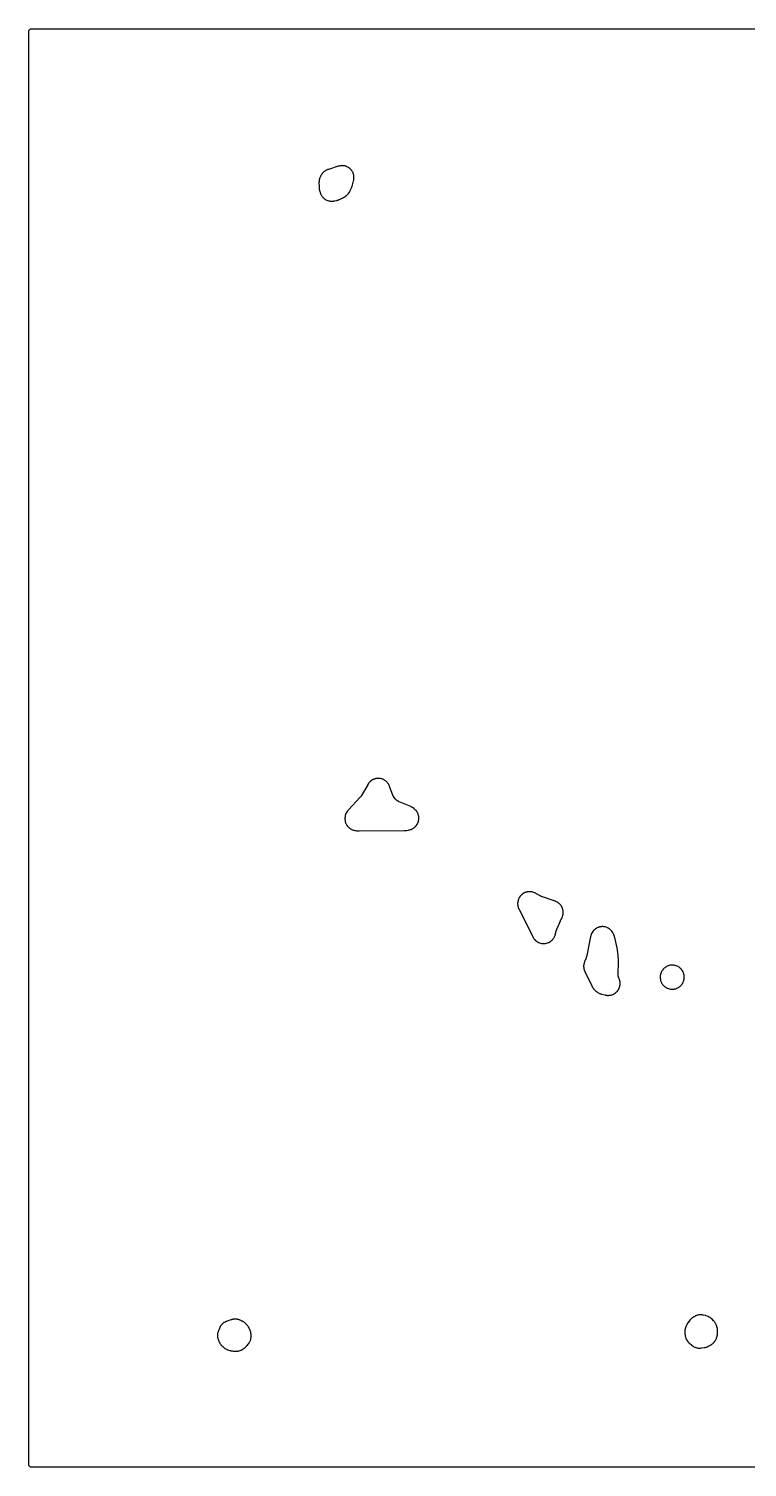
# Model space of a CAD drawing. Header units: millimetres. Extents: x 0 to 300, y 0 to 300.
# Drawn here: x -0.1 to 150, y -0.1 to 300.1 of the extents above; entities that cross this region are included whole.
import ezdxf

# ---------------------------------------------------------------- set-up
doc = ezdxf.new("R2010")
doc.units = ezdxf.units.MM
doc.layers.add('CUT', color=7, linetype='CONTINUOUS')

msp = doc.modelspace()

# ---------------------------------------------------------------- linework, layer by layer
at = {"layer": 'CUT'}
msp.add_lwpolyline([(298.5625, -0.0625), (1.4375, -0.0625), (0.5522, -0.0625), (0.4788, -0.0589), (0.4206, -0.0503), (0.3635, -0.036), (0.3082, -0.0162), (0.255, 0.009), (0.2046, 0.0392), (0.1573, 0.0743), (0.1137, 0.1137), (0.0743, 0.1573), (0.0392, 0.2046), (0.009, 0.255), (-0.0162, 0.3082), (-0.036, 0.3635), (-0.0503, 0.4206), (-0.0589, 0.4788), (-0.0625, 0.5522), (-0.0625, 1.4375), (-0.0625, 298.5625), (-0.0625, 299.4478), (-0.0589, 299.5212), (-0.0503, 299.5794), (-0.036, 299.6365), (-0.0162, 299.6918), (0.009, 299.745), (0.0392, 299.7954), (0.0743, 299.8427), (0.1137, 299.8863), (0.1573, 299.9257), (0.2046, 299.9608), (0.255, 299.991), (0.3082, 300.0162), (0.3635, 300.036), (0.4206, 300.0503), (0.4788, 300.0589), (0.5522, 300.0625), (1.4375, 300.0625), (298.5625, 300.0625)], dxfattribs=at)
for points in [[(60.5778, 268.347), (60.5719, 268.2971), (60.5594, 268.1365), (60.5579, 268.1114), (60.5562, 268.0624), (60.5559, 268.0498), (60.5546, 267.9682), (60.5546, 267.9556), (60.56, 267.0661), (60.5603, 267.0501), (60.5637, 266.9461), (60.5644, 266.9301), (60.5682, 266.8678), (60.5709, 266.8359), (60.594, 266.6321), (60.6046, 266.569), (60.6492, 266.3688), (60.657, 266.3378), (60.6739, 266.2776), (60.6784, 266.2622), (60.7091, 266.1629), (60.714, 266.1476), (60.8181, 265.8401), (60.8229, 265.8264), (60.8552, 265.738), (60.8603, 265.7245), (60.881, 265.6719), (60.8922, 265.6452), (60.9683, 265.476), (60.9946, 265.4244), (61.0854, 265.2656), (61.1165, 265.2167), (61.2222, 265.0674), (61.2579, 265.0218), (61.3775, 264.8833), (61.4174, 264.8413), (61.5498, 264.715), (61.5935, 264.6771), (61.7375, 264.5641), (61.7847, 264.5306), (61.9389, 264.432), (61.9891, 264.4032), (62.152, 264.3199), (62.2048, 264.2961), (62.375, 264.2289), (62.4298, 264.2102), (62.6057, 264.1598), (62.662, 264.1465), (62.842, 264.1132), (62.8993, 264.1054), (63.0816, 264.0896), (63.1395, 264.0874), (63.3225, 264.0892), (63.3803, 264.0926), (63.5647, 264.1123), (63.5934, 264.1161), (63.6493, 264.1248), (63.6636, 264.1272), (63.7561, 264.144), (63.7704, 264.1467), (64.2517, 264.2458), (64.2643, 264.2486), (64.3458, 264.2672), (64.3583, 264.2702), (64.407, 264.2824), (64.4318, 264.2892), (64.5899, 264.3362), (64.6386, 264.3529), (64.792, 264.4133), (64.8158, 264.4232), (64.8617, 264.4436), (64.8734, 264.4489), (64.9491, 264.4844), (64.9607, 264.49), (65.6574, 264.8355), (65.6703, 264.8421), (65.7533, 264.8858), (65.766, 264.8926), (65.8152, 264.9201), (65.8401, 264.9347), (65.9971, 265.0324), (66.0445, 265.0652), (66.1894, 265.176), (66.2335, 265.2132), (66.369, 265.3391), (66.3896, 265.3592), (66.429, 265.3995), (66.439, 265.41), (66.5029, 265.4786), (66.5126, 265.4893), (66.6347, 265.6269), (66.6441, 265.6378), (66.7047, 265.7095), (66.7139, 265.7207), (66.7493, 265.7646), (66.7668, 265.7875), (66.8758, 265.9371), (66.9075, 265.9854), (67.0015, 266.1448), (67.0156, 266.17), (67.0419, 266.2199), (67.0485, 266.2328), (67.0902, 266.3168), (67.0965, 266.3298), (67.3626, 266.8997), (67.3687, 266.9131), (67.407, 267.0007), (67.4127, 267.0143), (67.4345, 267.0675), (67.4449, 267.095), (67.5084, 267.2752), (67.5175, 267.3032), (67.5339, 267.3583), (67.538, 267.3724), (67.563, 267.4647), (67.5667, 267.4789), (67.7805, 268.3498), (67.7837, 268.3639), (67.8039, 268.4554), (67.8068, 268.4696), (67.8176, 268.5249), (67.8225, 268.5533), (67.8491, 268.7363), (67.8546, 268.7937), (67.8635, 268.9759), (67.8635, 269.0336), (67.8547, 269.2158), (67.8492, 269.2733), (67.823, 269.4538), (67.812, 269.5104), (67.7686, 269.6876), (67.7522, 269.7429), (67.692, 269.9151), (67.6703, 269.9686), (67.5938, 270.1342), (67.5671, 270.1853), (67.4751, 270.3428), (67.4436, 270.3912), (67.3369, 270.5391), (67.3009, 270.5842), (67.1805, 270.7212), (67.1403, 270.7626), (67.0073, 270.8874), (66.9634, 270.9248), (66.8189, 271.0363), (66.7716, 271.0693), (66.6172, 271.1663), (66.5669, 271.1946), (66.4038, 271.2764), (66.3511, 271.2997), (66.1809, 271.3654), (66.1261, 271.3836), (65.9504, 271.4327), (65.8942, 271.4455), (65.7146, 271.4775), (65.6574, 271.4849), (65.4756, 271.4994), (65.4179, 271.5013), (65.2355, 271.4983), (65.1779, 271.4946), (64.9967, 271.4741), (64.9397, 271.4649), (64.7588, 271.4266), (64.7307, 271.42), (64.6762, 271.4057), (64.6623, 271.4018), (64.5722, 271.3758), (64.5584, 271.3717), (62.5163, 270.7292), (62.5027, 270.7247), (62.4146, 270.6947), (62.4011, 270.6899), (62.3487, 270.6706), (62.3221, 270.6601), (62.1531, 270.5886), (62.1016, 270.5639), (61.9424, 270.4778), (61.8934, 270.4482), (61.7432, 270.3474), (61.6972, 270.3133), (61.5573, 270.1986), (61.5148, 270.1603), (61.3864, 270.0328), (61.3478, 269.9906), (61.2305, 269.8495), (61.2128, 269.8271), (61.1791, 269.7825), (61.1707, 269.7709), (61.1165, 269.6953), (61.1083, 269.6836), (61.0497, 269.5977), (61.0424, 269.5867), (60.9956, 269.5146), (60.9885, 269.5034), (60.9613, 269.4594), (60.9479, 269.4366), (60.8651, 269.2886), (60.8413, 269.2413), (60.7728, 269.0886), (60.7533, 269.0394), (60.6978, 268.8791), (60.6897, 268.8539), (60.6749, 268.8044), (60.6713, 268.7916), (60.6486, 268.7087), (60.6452, 268.6959), (60.642, 268.6829), (60.639, 268.6707), (60.6209, 268.5911), (60.6182, 268.5788), (60.6083, 268.5307), (60.6037, 268.506)], [(65.9677, 135.1993), (65.9683, 135.1707), (65.9692, 135.1515), (65.9712, 135.1226), (65.9886, 134.9375), (65.9968, 134.8801), (66.0315, 134.7), (66.0452, 134.6437), (66.0972, 134.4678), (66.1163, 134.413), (66.1849, 134.243), (66.2092, 134.1903), (66.294, 134.0277), (66.3232, 133.9777), (66.4233, 133.824), (66.4573, 133.777), (66.5717, 133.6337), (66.61, 133.5902), (66.7378, 133.4586), (66.7801, 133.419), (66.92, 133.3004), (66.966, 133.265), (67.1166, 133.1605), (67.1658, 133.1297), (67.3258, 133.0402), (67.3777, 133.0144), (67.5457, 132.9407), (67.5998, 132.92), (67.7741, 132.8629), (67.83, 132.8475), (68.0114, 132.807), (68.0399, 132.8013), (68.0957, 132.7917), (68.11, 132.7894), (68.2033, 132.7755), (68.2176, 132.7735), (68.4622, 132.7432), (68.4815, 132.7412), (68.6069, 132.7297), (68.6262, 132.7283), (68.784, 132.719), (68.8033, 132.7182), (68.9292, 132.7149), (68.9486, 132.7147), (78.3933, 132.7708), (78.4046, 132.771), (78.4835, 132.773), (78.4952, 132.7734), (78.5469, 132.7757), (78.5718, 132.7773), (78.7267, 132.7906), (78.7505, 132.7932), (78.7918, 132.7984), (78.803, 132.7999), (78.8803, 132.8112), (78.8927, 132.8131), (79.2598, 132.8745), (79.2747, 132.8772), (79.3701, 132.8956), (79.3847, 132.8986), (79.4418, 132.9111), (79.4709, 132.9183), (79.6559, 132.9686), (79.7128, 132.9872), (79.8894, 133.0548), (79.9441, 133.0789), (80.1132, 133.1638), (80.1652, 133.1932), (80.325, 133.2945), (80.3738, 133.329), (80.5227, 133.4456), (80.5679, 133.4849), (80.7044, 133.6158), (80.7454, 133.6593), (80.8682, 133.8031), (80.9048, 133.8505), (81.0126, 134.0058), (81.0442, 134.0566), (81.1361, 134.222), (81.1625, 134.2756), (81.2374, 134.4493), (81.2584, 134.5053), (81.3156, 134.6856), (81.3309, 134.7434), (81.3699, 134.9285), (81.3793, 134.9876), (81.3997, 135.1756), (81.4032, 135.2353), (81.4048, 135.4244), (81.4023, 135.4842), (81.385, 135.6725), (81.3766, 135.7318), (81.3407, 135.9174), (81.3264, 135.9755), (81.2721, 136.1567), (81.2521, 136.2131), (81.1801, 136.388), (81.1546, 136.4421), (81.0655, 136.6089), (81.0348, 136.6602), (80.9295, 136.8174), (80.8938, 136.8654), (80.7734, 137.0112), (80.7331, 137.0554), (80.5969, 137.1904), (80.5752, 137.211), (80.5317, 137.25), (80.5204, 137.2598), (80.4464, 137.3229), (80.4349, 137.3325), (80.4259, 137.3398), (80.4147, 137.3487), (80.3413, 137.4053), (80.3299, 137.4139), (80.285, 137.4469), (80.2617, 137.4633), (80.1093, 137.5644), (80.0604, 137.5937), (79.8991, 137.6799), (79.8737, 137.6928), (79.8234, 137.7167), (79.8104, 137.7227), (79.7257, 137.7605), (79.7126, 137.7661), (77.2809, 138.7829), (77.2687, 138.7881), (77.2485, 138.7969), (77.2005, 138.8196), (77.1203, 138.8603), (77.0852, 138.8791), (77.0816, 138.8811), (77.0474, 138.9015), (76.9711, 138.9491), (76.9269, 138.9786), (76.9089, 138.9914), (76.8981, 138.9991), (76.7912, 139.0774), (76.7813, 139.0848), (76.7648, 139.0972), (76.726, 139.1282), (76.6764, 139.1701), (76.6128, 139.2293), (76.552, 139.2916), (76.4944, 139.3567), (76.4537, 139.4073), (76.4237, 139.4469), (76.4117, 139.4636), (76.4045, 139.4738), (76.1635, 139.8204), (76.1582, 139.8282), (76.1494, 139.8411), (76.1289, 139.8727), (76.1029, 139.9146), (76.0703, 139.9717), (76.0397, 140.0303), (76.0113, 140.0897), (75.9917, 140.1349), (75.9775, 140.1697), (75.9719, 140.1843), (75.9685, 140.1931), (75.3027, 141.9799), (75.2974, 141.9937), (75.2616, 142.083), (75.2559, 142.0967), (75.2331, 142.1497), (75.2207, 142.1766), (75.1373, 142.3469), (75.1087, 142.3987), (75.0103, 142.5578), (74.9767, 142.6065), (74.8631, 142.7551), (74.8249, 142.8003), (74.6972, 142.937), (74.6548, 142.9782), (74.5142, 143.1017), (74.4679, 143.1385), (74.3159, 143.2475), (74.2662, 143.2796), (74.1042, 143.3731), (74.0516, 143.4001), (73.8811, 143.4772), (73.8261, 143.4989), (73.6489, 143.5588), (73.592, 143.575), (73.4098, 143.6172), (73.3515, 143.6277), (73.166, 143.6518), (73.107, 143.6565), (72.9201, 143.6621), (72.8609, 143.661), (72.6743, 143.6482), (72.6155, 143.6413), (72.4311, 143.6102), (72.3733, 143.5975), (72.1928, 143.5483), (72.1366, 143.53), (71.9618, 143.4633), (71.9076, 143.4396), (71.7403, 143.356), (71.6887, 143.327), (71.5304, 143.2274), (71.4819, 143.1934), (71.3342, 143.0787), (71.2893, 143.0402), (71.1536, 142.9114), (71.1127, 142.8687), (70.9903, 142.7272), (70.9539, 142.6806), (70.8445, 142.5256), (70.8281, 142.501), (70.7971, 142.4523), (70.7894, 142.4397), (70.7399, 142.3572), (70.7324, 142.3444), (69.4436, 140.0718), (69.4369, 140.0602), (69.4256, 140.0409), (69.3969, 139.9952), (69.3461, 139.9194), (69.3228, 139.8864), (69.3203, 139.883), (69.2956, 139.851), (69.2382, 139.7801), (69.203, 139.7392), (69.1879, 139.7227), (69.1787, 139.7128), (66.6853, 137.0658), (66.6758, 137.0554), (66.6145, 136.9872), (66.6052, 136.9766), (66.5693, 136.9348), (66.5515, 136.9129), (66.4404, 136.7702), (66.4078, 136.7241), (66.312, 136.5737), (66.2839, 136.5247), (66.2026, 136.366), (66.1793, 136.3146), (66.1132, 136.1489), (66.0948, 136.0956), (66.0446, 135.9244), (66.0313, 135.8696), (65.9974, 135.6944), (65.9893, 135.6386), (65.9718, 135.4586), (65.9697, 135.4305), (65.9689, 135.4138), (65.9682, 135.3852)], [(102.0449, 117.4923), (102.0464, 117.4336), (102.0601, 117.2481), (102.0673, 117.1898), (102.0991, 117.0066), (102.112, 116.9492), (102.1616, 116.7701), (102.18, 116.7142), (102.2478, 116.5384), (102.259, 116.5112), (102.2823, 116.4587), (102.2884, 116.4453), (102.3293, 116.3589), (102.3357, 116.3457), (105.2188, 110.6132), (105.2257, 110.5999), (105.2714, 110.5143), (105.2786, 110.5012), (105.3074, 110.4505), (105.3228, 110.4249), (105.4254, 110.2632), (105.4599, 110.2144), (105.5765, 110.0658), (105.6156, 110.0207), (105.7464, 109.8845), (105.7898, 109.8435), (105.9335, 109.7209), (105.9808, 109.6844), (106.136, 109.5768), (106.1867, 109.5452), (106.3518, 109.4535), (106.4054, 109.4271), (106.5787, 109.3522), (106.6347, 109.3313), (106.8147, 109.2741), (106.8724, 109.2588), (107.0572, 109.2197), (107.1162, 109.2103), (107.3039, 109.1898), (107.3635, 109.1863), (107.5524, 109.1846), (107.6121, 109.187), (107.8002, 109.2041), (107.8593, 109.2124), (108.0448, 109.2481), (108.1028, 109.2623), (108.2838, 109.3162), (108.3401, 109.3361), (108.5148, 109.4078), (108.5689, 109.4332), (108.7356, 109.5219), (108.7869, 109.5525), (108.944, 109.6574), (108.992, 109.693), (109.1378, 109.8129), (109.182, 109.8531), (109.3153, 109.9869), (109.3552, 110.0313), (109.4745, 110.1777), (109.5099, 110.2259), (109.614, 110.3834), (109.6444, 110.4349), (109.7323, 110.602), (109.7575, 110.6562), (109.8283, 110.8312), (109.848, 110.8877), (109.9018, 111.0714), (109.9095, 111.1003), (109.9231, 111.157), (109.9264, 111.1716), (109.9467, 111.2665), (109.9496, 111.2812), (109.9917, 111.5055), (109.9939, 111.5171), (109.9978, 111.5363), (110.0083, 111.5823), (110.0282, 111.6598), (110.0377, 111.6939), (110.0387, 111.6974), (110.0495, 111.7312), (110.0754, 111.8068), (110.0919, 111.8511), (110.0992, 111.8693), (110.1037, 111.8802), (110.9608, 113.9341), (110.9647, 113.9432), (110.9712, 113.9584), (110.9877, 113.9945), (111.017, 114.0551), (111.0305, 114.0818), (111.0319, 114.0846), (111.0462, 114.1107), (111.0795, 114.1693), (111.0999, 114.2034), (111.1087, 114.2174), (111.114, 114.2258), (111.1452, 114.2741), (111.1528, 114.2864), (111.2018, 114.3665), (111.2091, 114.3789), (111.2373, 114.4278), (111.2512, 114.4531), (111.336, 114.6177), (111.3599, 114.6703), (111.4276, 114.8399), (111.4464, 114.8945), (111.4974, 115.0698), (111.5108, 115.126), (111.5447, 115.3054), (111.5527, 115.3626), (111.5692, 115.5445), (111.5717, 115.6022), (111.5706, 115.7848), (111.5675, 115.8425), (111.5489, 116.0242), (111.5403, 116.0813), (111.5043, 116.2603), (111.4902, 116.3163), (111.4371, 116.491), (111.4177, 116.5454), (111.3481, 116.7143), (111.3236, 116.7665), (111.2381, 116.9279), (111.2086, 116.9776), (111.108, 117.13), (111.0739, 117.1766), (110.9591, 117.3186), (110.9207, 117.3617), (110.7927, 117.492), (110.7503, 117.5312), (110.6105, 117.6486), (110.5645, 117.6836), (110.414, 117.787), (110.3649, 117.8174), (110.2051, 117.9058), (110.1533, 117.9314), (109.9858, 118.0041), (109.9318, 118.0245), (109.7556, 118.0815), (109.7279, 118.0897), (109.665, 118.1068), (109.6582, 118.1086), (109.6097, 118.1212), (109.603, 118.1229), (109.5877, 118.1266), (109.5635, 118.1329), (109.5054, 118.149), (109.468, 118.1602), (109.445, 118.1676), (109.4333, 118.1715), (107.2293, 118.9178), (107.2194, 118.9213), (107.203, 118.927), (107.1639, 118.9418), (107.0982, 118.9684), (107.0694, 118.9807), (107.0663, 118.982), (107.0379, 118.9953), (106.9743, 119.0264), (106.9371, 119.0456), (106.9219, 119.054), (106.9127, 119.059), (105.8213, 119.673), (105.8084, 119.6801), (105.724, 119.7249), (105.7109, 119.7316), (105.6595, 119.7573), (105.6329, 119.7698), (105.4604, 119.8457), (105.4055, 119.8667), (105.2288, 119.9245), (105.1721, 119.9401), (104.9906, 119.9803), (104.9326, 119.9902), (104.748, 120.0125), (104.6894, 120.0167), (104.5035, 120.0208), (104.4447, 120.0193), (104.2594, 120.0052), (104.201, 119.9979), (104.0179, 119.9657), (103.9605, 119.9527), (103.7815, 119.9028), (103.7257, 119.8842), (103.5523, 119.817), (103.4986, 119.793), (103.3327, 119.7092), (103.2816, 119.6801), (103.1247, 119.5804), (103.0767, 119.5465), (102.9303, 119.4319), (102.8858, 119.3934), (102.7513, 119.265), (102.7108, 119.2224), (102.5896, 119.0815), (102.5534, 119.0351), (102.4465, 118.883), (102.4151, 118.8333), (102.3237, 118.6714), (102.2973, 118.6189), (102.2221, 118.4488), (102.2009, 118.394), (102.1427, 118.2174), (102.1271, 118.1607), (102.0865, 117.9793), (102.0764, 117.9214), (102.0538, 117.7368), (102.0495, 117.6782)], [(115.8261, 104.4496), (115.8272, 104.3927), (115.8391, 104.2132), (115.8456, 104.1567), (115.8744, 103.9792), (115.8862, 103.9235), (115.9318, 103.7495), (115.9488, 103.6952), (116.0114, 103.5239), (116.0218, 103.4975), (116.0434, 103.4463), (116.0491, 103.4332), (116.0869, 103.3489), (116.0929, 103.3359), (117.5182, 100.3529), (117.5247, 100.3397), (117.5681, 100.2544), (117.5749, 100.2414), (117.6022, 100.1908), (117.6168, 100.1652), (117.7144, 100.0038), (117.7473, 99.9549), (117.8588, 99.8059), (117.8963, 99.7605), (118.0235, 99.6212), (118.0439, 99.6), (118.0847, 99.5595), (118.0953, 99.5493), (118.1649, 99.4835), (118.1757, 99.4736), (118.3979, 99.2737), (118.4089, 99.264), (118.4816, 99.2019), (118.4929, 99.1924), (118.5374, 99.1561), (118.5607, 99.1381), (118.7125, 99.0264), (118.7616, 98.9939), (118.9215, 98.8988), (118.9734, 98.8713), (119.1419, 98.7924), (119.1963, 98.7701), (119.374, 98.7072), (119.402, 98.698), (119.457, 98.6815), (119.4712, 98.6775), (119.5634, 98.6523), (119.5777, 98.6486), (120.3009, 98.4701), (120.3153, 98.4667), (120.4093, 98.4459), (120.4238, 98.4429), (120.4805, 98.4318), (120.5097, 98.4269), (120.6976, 98.3998), (120.7565, 98.3942), (120.9435, 98.3859), (121.0028, 98.3862), (121.1897, 98.3963), (121.2486, 98.4024), (121.4336, 98.4309), (121.4916, 98.4428), (121.6729, 98.4894), (121.7294, 98.507), (121.9053, 98.5712), (121.9598, 98.5943), (122.1284, 98.6755), (122.1805, 98.7038), (122.3403, 98.8013), (122.3892, 98.8346), (122.5386, 98.9474), (122.5841, 98.9854), (122.7217, 99.1123), (122.7631, 99.1546), (122.8875, 99.2944), (122.9246, 99.3406), (123.0346, 99.4921), (123.067, 99.5416), (123.1616, 99.7032), (123.1889, 99.7557), (123.267, 99.9258), (123.2891, 99.9808), (123.3501, 100.1578), (123.3666, 100.2146), (123.4098, 100.3968), (123.4207, 100.455), (123.4458, 100.6405), (123.4508, 100.6995), (123.4575, 100.8866), (123.4567, 100.9458), (123.4449, 101.1326), (123.4382, 101.1914), (123.4081, 101.3762), (123.3957, 101.4341), (123.3475, 101.615), (123.3294, 101.6713), (123.2627, 101.849), (123.2516, 101.8765), (123.2286, 101.9295), (123.2226, 101.9431), (123.1811, 102.0327), (123.1806, 102.034), (123.1689, 102.0597), (123.1353, 102.1371), (123.1045, 102.2188), (123.0866, 102.2741), (123.0639, 102.3584), (123.0514, 102.4152), (123.037, 102.5014), (123.0301, 102.5591), (123.024, 102.6462), (123.0224, 102.7262), (123.0225, 102.7699), (123.094, 105.3652), (123.0942, 105.3814), (123.0943, 105.4862), (123.0941, 105.5024), (123.0906, 105.6339), (123.09, 105.65), (123.0844, 105.7547), (123.0833, 105.7708), (122.95, 107.4334), (122.948, 107.4542), (122.9324, 107.5894), (122.9296, 107.6102), (122.9041, 107.779), (122.9006, 107.7997), (122.8756, 107.9335), (122.8714, 107.954), (122.3133, 110.4536), (122.3098, 110.4684), (122.2859, 110.564), (122.282, 110.5787), (122.2662, 110.6358), (122.2574, 110.6648), (122.1952, 110.8519), (122.1849, 110.8804), (122.1634, 110.9356), (122.1577, 110.9497), (122.1196, 111.0406), (122.1136, 111.0546), (122.0481, 111.2005), (122.042, 111.2137), (122.0012, 111.299), (121.9947, 111.3121), (121.969, 111.3627), (121.9552, 111.3883), (121.8627, 111.5502), (121.8314, 111.5992), (121.7252, 111.7493), (121.6893, 111.7951), (121.569, 111.9342), (121.5289, 111.9763), (121.3957, 112.1031), (121.3517, 112.1412), (121.2069, 112.2545), (121.1594, 112.2881), (121.0043, 112.3868), (120.9538, 112.4156), (120.7898, 112.4989), (120.7367, 112.5227), (120.5655, 112.5897), (120.5103, 112.6083), (120.3334, 112.6584), (120.2767, 112.6715), (120.0958, 112.7042), (120.0381, 112.7118), (119.8548, 112.7269), (119.7967, 112.7288), (119.6128, 112.7261), (119.5548, 112.7224), (119.3721, 112.7019), (119.3146, 112.6926), (119.1347, 112.6544), (119.0785, 112.6396), (118.9031, 112.5842), (118.8486, 112.5641), (118.6794, 112.492), (118.6271, 112.4666), (118.4657, 112.3785), (118.416, 112.3481), (118.2639, 112.2448), (118.2175, 112.2098), (118.0761, 112.0922), (118.0332, 112.0529), (117.9039, 111.9222), (117.865, 111.8789), (117.749, 111.7363), (117.7145, 111.6894), (117.6128, 111.5362), (117.583, 111.4862), (117.4966, 111.3239), (117.4718, 111.2713), (117.4015, 111.1014), (117.3819, 111.0466), (117.3277, 110.8682), (117.3199, 110.8402), (117.3061, 110.7851), (117.3027, 110.771), (117.2818, 110.6788), (117.2788, 110.6645), (116.4904, 106.738), (116.4881, 106.7267), (116.4824, 106.7003), (116.48, 106.6891), (116.4768, 106.6753), (116.4742, 106.6641), (116.4679, 106.6379), (116.4651, 106.6267), (116.4601, 106.6069), (116.4571, 106.5958), (116.4502, 106.5698), (116.4471, 106.5586), (116.4433, 106.5451), (116.4401, 106.534), (116.4324, 106.5082), (116.4291, 106.4971), (116.2833, 106.0269), (116.2793, 106.0146), (116.2726, 105.9941), (116.2551, 105.9452), (116.2231, 105.8632), (116.2081, 105.8272), (116.1984, 105.8054), (116.1964, 105.8008), (116.196, 105.8), (116.1845, 105.7754), (116.1602, 105.7252), (116.1492, 105.7034), (116.1118, 105.6314), (116.1054, 105.6187), (116.081, 105.5688), (116.0691, 105.5429), (115.9967, 105.3755), (115.9766, 105.3223), (115.9212, 105.1512), (115.9063, 105.0963), (115.8674, 104.9207), (115.8577, 104.8646), (115.8356, 104.6861), (115.8312, 104.6294)], [(131.816, 102.2581), (131.8146, 102.1993), (131.8195, 102.0134), (131.8239, 101.9547), (131.8469, 101.7701), (131.857, 101.7122), (131.898, 101.5307), (131.9138, 101.474), (131.9723, 101.2975), (131.9936, 101.2426), (132.0692, 101.0726), (132.0957, 101.0201), (132.1875, 100.8584), (132.2191, 100.8087), (132.3263, 100.6567), (132.3626, 100.6104), (132.4842, 100.4696), (132.5248, 100.4271), (132.6596, 100.2989), (132.7042, 100.2605), (132.8509, 100.1462), (132.8991, 100.1123), (133.0563, 100.0129), (133.1075, 99.984), (133.2737, 99.9004), (133.3275, 99.8766), (133.5011, 99.8098), (133.557, 99.7914), (133.7363, 99.7418), (133.7937, 99.729), (133.977, 99.6972), (134.0354, 99.6901), (134.2209, 99.6764), (134.2797, 99.675), (134.4657, 99.6796), (134.5243, 99.684), (134.7115, 99.7071), (134.7406, 99.7114), (134.7599, 99.7148), (134.7887, 99.7205), (134.9749, 99.7623), (135.0034, 99.7694), (135.0219, 99.7746), (135.0499, 99.7831), (135.2284, 99.842), (135.2831, 99.863), (135.4526, 99.938), (135.505, 99.9644), (135.6664, 100.0555), (135.716, 100.0868), (135.8677, 100.1933), (135.914, 100.2293), (136.0546, 100.3501), (136.0971, 100.3905), (136.2252, 100.5244), (136.2637, 100.5687), (136.3781, 100.7145), (136.412, 100.7624), (136.5117, 100.9186), (136.5408, 100.9696), (136.6247, 101.1348), (136.6487, 101.1883), (136.7161, 101.361), (136.7347, 101.4166), (136.7849, 101.595), (136.798, 101.6522), (136.8306, 101.8346), (136.8381, 101.8928), (136.8527, 102.0776), (136.8545, 102.1362), (136.851, 102.3215), (136.847, 102.38), (136.8254, 102.5641), (136.8158, 102.622), (136.7764, 102.8031), (136.7611, 102.8597), (136.7042, 103.0361), (136.6835, 103.0909), (136.6096, 103.261), (136.5836, 103.3135), (136.4935, 103.4755), (136.4626, 103.5253), (136.3556, 103.6798), (136.3383, 103.7035), (136.3321, 103.7117), (136.3136, 103.7346), (136.1898, 103.8806), (136.1702, 103.9026), (136.1624, 103.9109), (136.1417, 103.932), (136.0052, 104.064), (135.9607, 104.103), (135.8139, 104.2193), (135.7657, 104.2538), (135.6082, 104.355), (135.5569, 104.3846), (135.3901, 104.4698), (135.3361, 104.4941), (135.1618, 104.5625), (135.1057, 104.5814), (134.9254, 104.6323), (134.8677, 104.6455), (134.6834, 104.6784), (134.6246, 104.6859), (134.4379, 104.7004), (134.3787, 104.7021), (134.1915, 104.6981), (134.1324, 104.6939), (133.9465, 104.6715), (133.8881, 104.6615), (133.7053, 104.6209), (133.6482, 104.6052), (133.4703, 104.5467), (133.415, 104.5255), (133.2437, 104.4498), (133.1908, 104.4232), (133.0278, 104.3309), (132.9778, 104.2993), (132.8247, 104.1914), (132.778, 104.1549), (132.6363, 104.0325), (132.5935, 103.9916), (132.4628, 103.854), (132.4429, 103.832), (132.4316, 103.8188), (132.4129, 103.796), (132.2952, 103.6446), (132.2776, 103.6208), (132.268, 103.6071), (132.2517, 103.5826), (132.1511, 103.4231), (132.1222, 103.3719), (132.0389, 103.2056), (132.0151, 103.1517), (131.9485, 102.9781), (131.9301, 102.9222), (131.8808, 102.7428), (131.868, 102.6854), (131.8365, 102.5021), (131.8294, 102.4437)], [(39.3645, 27.3397), (39.3671, 27.283), (39.384, 27.1042), (39.392, 27.048), (39.4258, 26.8717), (39.4391, 26.8164), (39.49, 26.6417), (39.4986, 26.6146), (39.5166, 26.5622), (39.5214, 26.5488), (39.5534, 26.4623), (39.5585, 26.449), (39.6464, 26.2279), (39.6518, 26.2148), (39.688, 26.1295), (39.6938, 26.1164), (39.7168, 26.0657), (39.7292, 26.0401), (39.8124, 25.8775), (39.8408, 25.828), (39.9378, 25.6761), (39.9707, 25.6296), (40.0832, 25.4857), (40.1013, 25.4636), (40.1376, 25.4214), (40.1471, 25.4107), (40.2092, 25.342), (40.2188, 25.3315), (40.3649, 25.1774), (40.375, 25.167), (40.4415, 25.1001), (40.4519, 25.0899), (40.4928, 25.0507), (40.5143, 25.0311), (40.6547, 24.909), (40.7003, 24.8731), (40.8499, 24.7666), (40.8988, 24.7353), (41.0579, 24.6437), (41.1095, 24.6173), (41.2791, 24.5405), (41.3058, 24.5292), (41.3585, 24.5083), (41.3721, 24.5031), (41.4607, 24.4705), (41.4744, 24.4657), (41.9264, 24.3117), (41.942, 24.3066), (42.0436, 24.2751), (42.0593, 24.2704), (42.1208, 24.2532), (42.1525, 24.2452), (42.3572, 24.1996), (42.4218, 24.1888), (42.6302, 24.1658), (42.6628, 24.1631), (42.7266, 24.1595), (42.743, 24.1589), (42.8493, 24.1559), (42.8657, 24.1556), (43.2272, 24.1553), (43.2412, 24.1554), (43.3326, 24.1575), (43.3466, 24.158), (43.4014, 24.1605), (43.4295, 24.1624), (43.6088, 24.1791), (43.6645, 24.1869), (43.8391, 24.2199), (43.8938, 24.2328), (44.0645, 24.282), (44.1177, 24.3), (44.2832, 24.3649), (44.3345, 24.3879), (44.4931, 24.4679), (44.542, 24.4956), (44.6924, 24.5901), (44.7386, 24.6222), (44.8814, 24.732), (44.9033, 24.7496), (44.9452, 24.785), (44.9558, 24.7942), (45.0242, 24.8548), (45.0346, 24.8642), (45.4264, 25.2282), (45.4397, 25.2409), (45.5247, 25.3249), (45.5375, 25.338), (45.587, 25.3899), (45.6115, 25.4173), (45.7652, 25.5999), (45.788, 25.6287), (45.8307, 25.6863), (45.8414, 25.7012), (45.9096, 25.7993), (45.9199, 25.8145), (45.9351, 25.8379), (45.9428, 25.85), (45.9915, 25.9288), (45.9988, 25.941), (46.0269, 25.9891), (46.0408, 26.014), (46.1255, 26.176), (46.1495, 26.2277), (46.2175, 26.3946), (46.2365, 26.4484), (46.2884, 26.621), (46.3022, 26.6763), (46.3374, 26.8531), (46.3459, 26.9095), (46.3645, 27.0913), (46.3667, 27.1197), (46.3697, 27.1753), (46.3703, 27.1896), (46.3731, 27.2822), (46.3734, 27.2964), (46.3742, 27.409), (46.3741, 27.4241), (46.3723, 27.5219), (46.3718, 27.537), (46.3693, 27.5957), (46.3672, 27.6258), (46.3491, 27.818), (46.3405, 27.8776), (46.3038, 28.0644), (46.2892, 28.1228), (46.2332, 28.3075), (46.2237, 28.3361), (46.2039, 28.3914), (46.1986, 28.4055), (46.1632, 28.4968), (46.1576, 28.5108), (46.0422, 28.7875), (46.0367, 28.8005), (45.9993, 28.8844), (45.9934, 28.8973), (45.9698, 28.9472), (45.9571, 28.9724), (45.872, 29.1323), (45.8432, 29.1809), (45.7448, 29.33), (45.7114, 29.3756), (45.5979, 29.5168), (45.5797, 29.5383), (45.5431, 29.5797), (45.5336, 29.5901), (45.4711, 29.6575), (45.4614, 29.6677), (45.2616, 29.8729), (45.2515, 29.8832), (45.1845, 29.9487), (45.1741, 29.9587), (45.1329, 29.9971), (45.1114, 30.0163), (44.9704, 30.1358), (44.9246, 30.1709), (44.7749, 30.2748), (44.726, 30.3054), (44.5647, 30.3957), (44.5392, 30.4092), (44.4888, 30.4343), (44.4759, 30.4406), (44.391, 30.4804), (44.3779, 30.4864), (44.1022, 30.6077), (44.0894, 30.6131), (44.0056, 30.6477), (43.9926, 30.6529), (43.9418, 30.6725), (43.9155, 30.6819), (43.7459, 30.7384), (43.6923, 30.7535), (43.5205, 30.7935), (43.4657, 30.8036), (43.2909, 30.8274), (43.2354, 30.8323), (43.0592, 30.8399), (43.0035, 30.8396), (42.8273, 30.8307), (42.7718, 30.8254), (42.5973, 30.8002), (42.5425, 30.7896), (42.3688, 30.7478), (42.3418, 30.7406), (42.2895, 30.7254), (42.2761, 30.7214), (42.1897, 30.694), (42.1765, 30.6897), (41.3443, 30.4052), (41.3308, 30.4004), (41.2431, 30.3681), (41.2297, 30.363), (41.1775, 30.3423), (41.1511, 30.3311), (40.9833, 30.2551), (40.9321, 30.2289), (40.7745, 30.1385), (40.7261, 30.1075), (40.5779, 30.0024), (40.5326, 29.967), (40.3952, 29.8482), (40.3535, 29.8086), (40.228, 29.6772), (40.1904, 29.6338), (40.0781, 29.491), (40.0447, 29.4441), (39.9466, 29.2912), (39.9179, 29.2415), (39.8336, 29.0776), (39.8211, 29.0518), (39.7979, 29.0007), (39.7921, 28.9875), (39.7554, 28.9016), (39.75, 28.8883), (39.5593, 28.4097), (39.5542, 28.3965), (39.5221, 28.31), (39.5173, 28.2966), (39.4992, 28.2441), (39.4906, 28.2171), (39.4396, 28.0424), (39.4262, 27.9872), (39.3923, 27.8109), (39.3843, 27.7547), (39.3672, 27.5759), (39.3645, 27.5192)], [(136.996, 28.5353), (136.9891, 28.4727), (136.9777, 28.2713), (136.9767, 28.2398), (136.9765, 28.1784), (136.9766, 28.1627), (136.9788, 28.0604), (136.9794, 28.0446), (136.9938, 27.7456), (136.9947, 27.7314), (137.0014, 27.6387), (137.0026, 27.6245), (137.0079, 27.5689), (137.0113, 27.5405), (137.0375, 27.3592), (137.0484, 27.3031), (137.0911, 27.1275), (137.1073, 27.0727), (137.1665, 26.902), (137.1878, 26.8489), (137.2641, 26.6824), (137.2766, 26.6567), (137.3022, 26.6071), (137.3089, 26.5944), (137.3536, 26.513), (137.3606, 26.5005), (137.3762, 26.4735), (137.3847, 26.4593), (137.441, 26.3679), (137.4498, 26.354), (137.4852, 26.3), (137.504, 26.2729), (137.6296, 26.1024), (137.6716, 26.0515), (137.8152, 25.8958), (137.8382, 25.8722), (137.8845, 25.8273), (137.8965, 25.8159), (137.9756, 25.7433), (137.9879, 25.7322), (138.3229, 25.441), (138.3335, 25.432), (138.4035, 25.374), (138.4144, 25.3651), (138.4573, 25.3313), (138.4796, 25.3144), (138.6253, 25.2099), (138.6723, 25.1794), (138.825, 25.0901), (138.8745, 25.0642), (139.0349, 24.9895), (139.0866, 24.9683), (139.2521, 24.9093), (139.3062, 24.8928), (139.4824, 24.8482), (139.5102, 24.8418), (139.5152, 24.8408), (139.545, 24.8355), (139.7356, 24.8066), (139.7954, 24.8006), (139.9829, 24.7912), (140.0425, 24.7911), (140.2335, 24.8005), (140.2632, 24.8027), (140.3212, 24.8085), (140.336, 24.8101), (140.4322, 24.8221), (140.447, 24.8241), (141.0113, 24.9086), (141.0268, 24.9111), (141.127, 24.9288), (141.1423, 24.9317), (141.2022, 24.9439), (141.2327, 24.9509), (141.427, 25.0012), (141.4867, 25.02), (141.6746, 25.0901), (141.7037, 25.1019), (141.7597, 25.1262), (141.774, 25.1326), (141.8662, 25.1756), (141.8804, 25.1823), (142.1769, 25.3299), (142.1908, 25.3371), (142.281, 25.3849), (142.2948, 25.3925), (142.3481, 25.4226), (142.3751, 25.4388), (142.5448, 25.5467), (142.596, 25.5831), (142.7514, 25.7065), (142.7984, 25.7481), (142.9421, 25.889), (142.9639, 25.9116), (143.0053, 25.9567), (143.0158, 25.9684), (143.0828, 26.0454), (143.093, 26.0574), (143.1188, 26.0886), (143.1277, 26.0996), (143.1846, 26.1719), (143.1932, 26.1832), (143.2264, 26.2274), (143.2428, 26.2505), (143.3446, 26.4006), (143.3742, 26.4489), (143.4602, 26.6059), (143.4851, 26.6567), (143.5569, 26.8234), (143.5675, 26.8496), (143.587, 26.9014), (143.5918, 26.9147), (143.6222, 27.0015), (143.6267, 27.0149), (143.6676, 27.1413), (143.6724, 27.1569), (143.7024, 27.2591), (143.7068, 27.2749), (143.7231, 27.3367), (143.7306, 27.3686), (143.773, 27.5741), (143.7828, 27.6389), (143.8025, 27.8479), (143.8047, 27.8806), (143.8073, 27.9444), (143.8077, 27.9608), (143.809, 28.0673), (143.809, 28.0837), (143.8048, 28.3666), (143.8043, 28.3827), (143.8, 28.487), (143.7991, 28.503), (143.7948, 28.5656), (143.7917, 28.5976), (143.7667, 28.8019), (143.7555, 28.8651), (143.7087, 29.0656), (143.7006, 29.0967), (143.6831, 29.1569), (143.6784, 29.1723), (143.6466, 29.2717), (143.6415, 29.2869), (143.5694, 29.4934), (143.5642, 29.5075), (143.5297, 29.599), (143.5242, 29.613), (143.502, 29.6674), (143.49, 29.6949), (143.4085, 29.8696), (143.3804, 29.9228), (143.2818, 30.0884), (143.2658, 30.1139), (143.2333, 30.1628), (143.2248, 30.1752), (143.1686, 30.2552), (143.1598, 30.2674), (143.0628, 30.3985), (143.0527, 30.4118), (142.9861, 30.4969), (142.9756, 30.5098), (142.9342, 30.5598), (142.9122, 30.5848), (142.7673, 30.741), (142.7194, 30.7872), (142.558, 30.9264), (142.5322, 30.9475), (142.4808, 30.9871), (142.4675, 30.997), (142.38, 31.0606), (142.3665, 31.0702), (142.2405, 31.1566), (142.228, 31.1649), (142.1462, 31.218), (142.1335, 31.2261), (142.0836, 31.2567), (142.0576, 31.2718), (141.8889, 31.3642), (141.8349, 31.3903), (141.6603, 31.4643), (141.6039, 31.485), (141.4202, 31.542), (141.3914, 31.5501), (141.3346, 31.5647), (141.32, 31.5682), (141.225, 31.5901), (141.2103, 31.5932), (140.8184, 31.673), (140.8038, 31.6758), (140.7082, 31.6928), (140.6935, 31.6952), (140.6359, 31.704), (140.6062, 31.7077), (140.4158, 31.727), (140.3562, 31.7301), (140.1675, 31.7304), (140.1078, 31.7276), (139.92, 31.7091), (139.8609, 31.7003), (139.6758, 31.6633), (139.618, 31.6487), (139.4375, 31.5935), (139.3813, 31.5732), (139.2048, 31.4993), (139.1775, 31.487), (139.125, 31.4619), (139.1116, 31.4553), (139.0251, 31.4112), (139.0119, 31.4043), (138.8858, 31.336), (138.8726, 31.3287), (138.7873, 31.2797), (138.7743, 31.272), (138.7238, 31.2413), (138.6984, 31.2249), (138.538, 31.1159), (138.4897, 31.0794), (138.3432, 30.9565), (138.2988, 30.9154), (138.1636, 30.7764), (138.143, 30.7542), (138.104, 30.7099), (138.0941, 30.6984), (138.0311, 30.623), (138.0215, 30.6112), (137.6986, 30.2047), (137.6894, 30.1928), (137.6308, 30.1151), (137.6219, 30.103), (137.5879, 30.0555), (137.5711, 30.0307), (137.4673, 29.8692), (137.4374, 29.8173), (137.3502, 29.6462), (137.3373, 29.6192), (137.3134, 29.5658), (137.3074, 29.5521), (137.2698, 29.4623), (137.2642, 29.4484), (137.1682, 29.202), (137.1627, 29.1873), (137.128, 29.091), (137.1229, 29.0762), (137.1036, 29.0178), (137.0945, 28.9877), (137.0414, 28.7931), (137.028, 28.7316)]]:
    msp.add_lwpolyline(points, close=True, dxfattribs=at)

doc.saveas('drawing.dxf')
